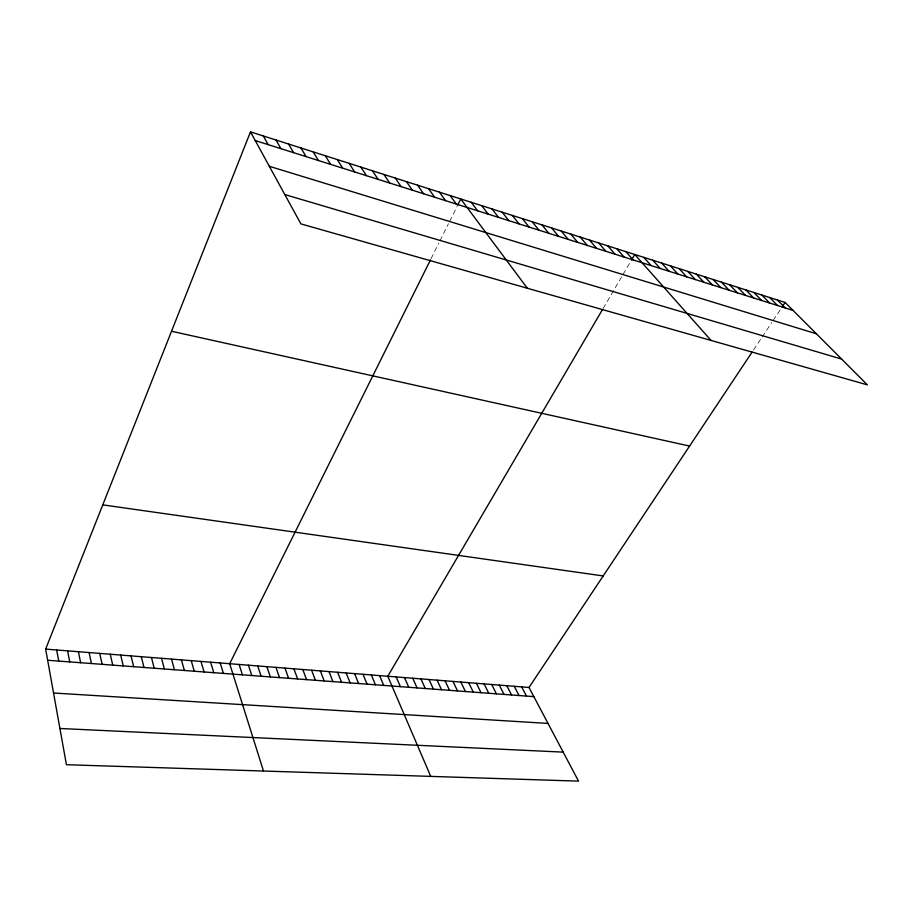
<?xml version="1.0" encoding="UTF-8"?>
<svg xmlns="http://www.w3.org/2000/svg" width="913" height="913" viewBox="0 0 913 913"><rect width="100%" height="100%" fill="white"/><g stroke="black" fill="none" stroke-linecap="round" stroke-linejoin="round"><path stroke-width="0.68" stroke-dasharray="4.57 3.42" d="M431.073 258.676L438.788 243.143M439.998 240.724L448.454 223.708M449.664 221.266L457.048 206.429M603.162 308.389L622.346 275.6M623.065 274.379L630.826 261.129M753.533 349.941L761.476 337.993M762.207 336.897L771.736 322.574M773.197 320.372L781.38 308.08"/><path stroke-width="1.37" d="M45.65 649.109L529.004 687.466L578.534 781.129L66.432 764.706L45.65 649.109L250.482 131.871L785.112 302.454L867.35 384.852L300.879 223.89L250.482 131.871M430.48 259.863L229.677 663.717L263.48 771.029M457.664 205.185L460.757 198.966L527.326 288.234M602.466 309.575L387.797 676.259L430.742 776.392M631.476 260.022L634.729 254.465L711.067 340.446M529.004 687.466L752.095 352.098M782.121 306.951L785.112 302.454M59.916 728.483L563.195 752.129M53.547 693.013L548.017 723.427M47.659 660.259L533.854 696.642M102.77 504.866L603.185 575.943M171.518 331.259L689.577 446.069M284.833 194.572L841.626 359.083M269.346 166.303L816.405 333.804M255.241 140.556L793.077 310.431M777.408 300L785.34 307.989M769.636 297.512L777.534 305.524M761.784 295.013L769.659 303.036M753.864 292.48L761.704 300.525M745.864 289.935L753.682 297.98M737.795 287.355L745.579 295.424M729.647 284.753L737.396 292.845M721.418 282.128L729.145 290.231M713.121 279.481L720.814 287.606M704.745 276.81L712.391 284.947M696.288 274.117L703.9 282.265M687.74 271.389L695.318 279.549M679.124 268.639L686.667 276.822M670.416 265.854L677.914 274.06M661.617 263.047L669.081 271.264M652.749 260.216L660.167 268.445M643.779 257.363L651.163 265.603M625.85 251.634L633.143 259.92M616.891 248.781L624.138 257.067M607.853 245.894L615.054 254.202M598.711 242.984L605.867 251.303M589.49 240.039L596.6 248.37M580.177 237.06L587.23 245.414M570.762 234.059L577.769 242.424M561.267 231.035L568.217 239.411M551.669 227.965L558.562 236.364M541.968 224.872L548.816 233.283M532.176 221.745L538.967 230.167M522.293 218.595L529.015 227.029M512.296 215.411L518.961 223.856M502.196 212.181L508.803 220.649M492.004 208.929L498.544 217.408M481.699 205.642L488.17 214.121M471.279 202.321L477.693 210.812M450.12 195.565L456.397 204.09M439.381 192.141L445.578 200.677M428.517 188.671L434.645 197.219M417.538 185.168L423.598 193.727M406.445 181.63L412.414 190.201M395.226 178.046L401.127 186.629M383.882 174.429L389.703 183.022M372.424 170.777L378.153 179.382M360.829 167.079L366.478 175.684M349.12 163.336L354.678 171.964M337.262 159.558L342.729 168.186M325.29 155.735L330.654 164.374M313.17 151.866L318.443 160.517M300.913 147.963L306.095 156.614M288.519 144.003L293.598 152.676M275.988 140.009L280.964 148.682M263.309 135.957L268.182 144.642M521.654 686.884L526.481 696.094M514.259 686.302L519.052 695.535M506.806 685.709L511.565 694.976M499.297 685.104L504.022 694.416M491.73 684.51L496.421 693.846M484.107 683.905L488.763 693.275M476.415 683.289L481.037 692.693M468.677 682.684L473.265 692.111M460.871 682.057L465.425 691.529M453.008 681.44L457.516 690.936M445.076 680.801L449.55 690.342M437.087 680.174L441.527 689.737M429.03 679.534L433.435 689.132M420.916 678.884L425.275 688.516M412.733 678.245L417.058 687.911M404.493 677.583L408.762 687.284M396.174 676.921L400.408 686.656M379.603 675.609L383.745 685.412M371.34 674.958L375.437 684.796M363.009 674.296L367.072 684.168M354.609 673.623L358.626 683.529M346.153 672.961L350.124 682.901M337.627 672.276L341.542 682.251M329.022 671.591L332.903 681.612M320.36 670.907L324.183 680.961M311.618 670.21L315.396 680.299M302.808 669.514L306.54 679.637M293.929 668.807L297.604 678.964M284.982 668.099L288.599 678.291M275.954 667.38L279.515 677.617M266.847 666.661L270.362 676.932M257.671 665.931L261.129 676.236M248.416 665.2L251.817 675.54M239.092 664.459L242.424 674.844M220.193 662.964L223.411 673.417M210.618 662.199L213.779 672.698M200.963 661.434L204.067 671.968M191.228 660.658L194.264 671.238M181.413 659.882L184.38 670.496M171.507 659.095L174.417 669.754M161.521 658.307L164.363 669.001M151.444 657.508L154.217 668.236M141.287 656.698L143.98 667.471M131.027 655.888L133.663 666.695M120.687 655.066L123.244 665.919M110.256 654.233L112.733 665.132M99.722 653.4L102.13 664.344M89.109 652.555L91.437 663.534M78.392 651.711L80.641 662.735M67.573 650.843L69.742 661.914M56.663 649.976L58.752 661.092"/></g></svg>
